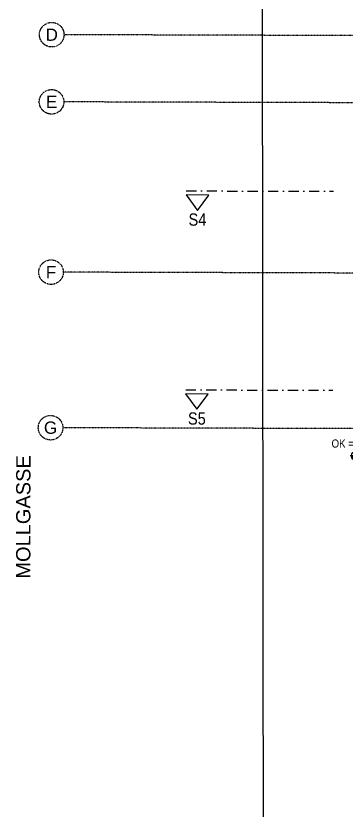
# Model space of a CAD drawing. Header units: millimetres. Extents: x -378801 to -302223, y -36469 to 154078.
# Drawn here: x -367186 to -363149, y 24286 to 33986 of the extents above; entities that cross this region are included whole.
import ezdxf
from ezdxf.enums import TextEntityAlignment as Align

# ---------------------------------------------------------------- set-up
doc = ezdxf.new("R2010")
doc.units = ezdxf.units.MM
for name, pattern in [('DASHDOT', [1, 0.5, -0.25, 0, -0.25]), ('STRICHPUNKT', [1, 0.5, -0.25, 0, -0.25]), ('STRICHPUNKTX2', [2, 1, -0.5, 0, -0.5])]:
    doc.linetypes.add(name, pattern=pattern)
for name, color, linetype in [('01-SCH-G00-L01-M0', 8, 'STRICHPUNKTX2'), ('01-SYM-G00-L01-M0', 8, 'Continuous'), ('01-TXT---------M0', 1, 'Continuous'), ('02-AXO-G00-L01-M0', 8, 'STRICHPUNKT'), ('07-TXT---------M0', 8, 'Continuous'), ('09-SYM-G00-L01-GEHSTEIG', 8, 'Continuous'), ('09-TXT-G00-L01-M0', 8, 'Continuous')]:
    doc.layers.add(name, color=color, linetype=linetype)
doc.styles.add('ARIAL', font='arial.ttf', dxfattribs={"width": 0.85})
doc.styles.get("Standard").update_dxf_attribs({"font": 'arial.ttf'})

# ---------------------------------------------------------------- blocks, each defined once
blk = doc.blocks.new('01-HK1')
for p, q in [((-0.0005, -0.0742), (-0.0005, 0.0742)), ((0.0737, 0), (-0.0747, 0))]:
    blk.add_line(p, q)
blk.add_circle((-0.0005, 0), 0.0586)
for points in [[(-0.0005, 0.0586), (0.0409, 0.0414), (-0.0005, 0)], [(-0.0005, 0), (0.0581, 0), (0.0409, 0.0414)], [(-0.0591, 0), (-0.0419, -0.0414), (-0.0005, 0)], [(-0.0419, -0.0414), (-0.0005, -0.0586), (-0.0005, 0)]]:
    blk.add_solid(points)
at = {"layer": '01-TXT---------M0', "color": 8, "style": 'ARIAL', "width": 0.85}
blk.add_attdef('HEIGHT', text='', height=0.1, dxfattribs=at).set_placement((0, 0.2), align=Align.TOP_CENTER)
blk = doc.blocks.new('schnittführung')
at = {"color": 4, "linetype": 'DASHDOT', "ltscale": 0.25}
blk.add_line((0.2375, -0.1378), (0.2375, 1.6622), dxfattribs=at)
blk.add_line((0.2375, -0.1378), (0.2375, 1.6622), dxfattribs=at)
blk.add_line((0.2375, -0.1378), (0.2375, 1.6622), dxfattribs=at)
at = {"color": 4}
blk.add_lwpolyline([(0.1875, 0.1378), (0.1875, -0.1378), (0, 0)], close=True, dxfattribs=at)
at = {"layer": '07-TXT---------M0', "color": 9, "style": 'ARIAL', "text_generation_flag": 6, "width": 0.85}
blk.add_attdef('SCHNITT', text='', height=0.15, rotation=270, dxfattribs=at).set_placement((-0.0373, 0), align=Align.CENTER)

msp = doc.modelspace()

# ---------------------------------------------------------------- linework, layer by layer
at = {"layer": '02-AXO-G00-L01-M0', "color": 251, "true_color": 0x636466}
for points in [[(-345579.4974, 33692.8691), (-366597.9051, 33755.3375)], [(-345581.9345, 32872.8727), (-366600.3422, 32935.3411)], [(-345593.1163, 30792.8588), (-366606.5241, 30855.3503)], [(-345593.7633, 28892.8903), (-366612.171, 28955.3587)]]:
    msp.add_lwpolyline(points, dxfattribs=at)
for centre in [(-366747.9044, 33755.7833), (-366750.3415, 32935.7869), (-366756.5234, 30855.7961), (-366762.1703, 28955.8045)]:
    msp.add_circle(centre, 150, dxfattribs=at)
at = {"layer": '09-SYM-G00-L01-GEHSTEIG', "color": 251, "true_color": 0x636466}
msp.add_lwpolyline([(-364162.8804, -14885.902), (-364145.0683, 1014.3122), (-364154.6018, 19789.9957), (-364176.5347, 37815.7539), (-364180.5173, 52909.8533)], dxfattribs=at)

# ---------------------------------------------------------------- block references
at = {"layer": '01-SCH-G00-L01-M0', "color": 251, "true_color": 0x636466}
ref = msp.add_blockref('schnittführung', (-364966.473, 31610.4232), dxfattribs=dict(at, xscale=-1000, yscale=1000, zscale=1000, rotation=269.829712900216))
ref.add_attrib('SCHNITT', 'S4', dxfattribs={"layer": '07-TXT---------M0', "color": 9, "extrusion": (0, 0, -1), "height": 150, "rotation": 0.1702871, "style": 'ARIAL', "text_generation_flag": 2, "width": 0.85}).set_placement((364966.5838, 31573.1641), align=Align.TOP_CENTER)
ref = msp.add_blockref('schnittführung', (-364973.6947, 29180.5845), dxfattribs=dict(at, xscale=-1000, yscale=1000, zscale=1000, rotation=269.829712900216))
ref.add_attrib('SCHNITT', 'S5', dxfattribs={"layer": '07-TXT---------M0', "color": 9, "extrusion": (0, 0, -1), "height": 150, "rotation": 0.1702871, "style": 'ARIAL', "text_generation_flag": 2, "width": 0.85}).set_placement((364973.8054, 29143.3254), align=Align.TOP_CENTER)
at = {"layer": '01-SYM-G00-L01-M0', "color": 251, "true_color": 0x636466, "xscale": 1000, "yscale": 1000, "zscale": 1000, "rotation": 359.8297128895568}
msp.add_blockref('01-HK1', (-363024.6742, 28612.2894), dxfattribs=at).add_auto_attribs({'HEIGHT': 'OK = +2.15'})

# ---------------------------------------------------------------- texts
at = {"layer": '02-AXO-G00-L01-M0', "color": 251, "true_color": 0x636466, "char_height": 150, "width": 246.7, "attachment_point": 5, "rotation": 359.8297129}
for s, insert in [('{\\fArial|b0|i0|c0|p34;D}', (-366747.9044, 33755.7833)), ('{\\fArial|b0|i0|c0|p34;E}', (-366750.3415, 32935.7869)), ('{\\fArial|b0|i0|c0|p34;F}', (-366756.5234, 30855.7961)), ('{\\fArial|b0|i0|c0|p34;G}', (-366762.1703, 28955.8045))]:
    msp.add_mtext(s, dxfattribs=dict(at, insert=insert))
at = {"layer": '09-TXT-G00-L01-M0', "color": 251, "true_color": 0x636466, "insert": (-367184.1397, 27112.2108), "char_height": 175, "width": 6816.2, "attachment_point": 1, "rotation": 89.9358129}
msp.add_mtext('{\\fArial|b0|i0|c0|p34;MOLLGASSE}', dxfattribs=at)

doc.saveas('drawing.dxf')
